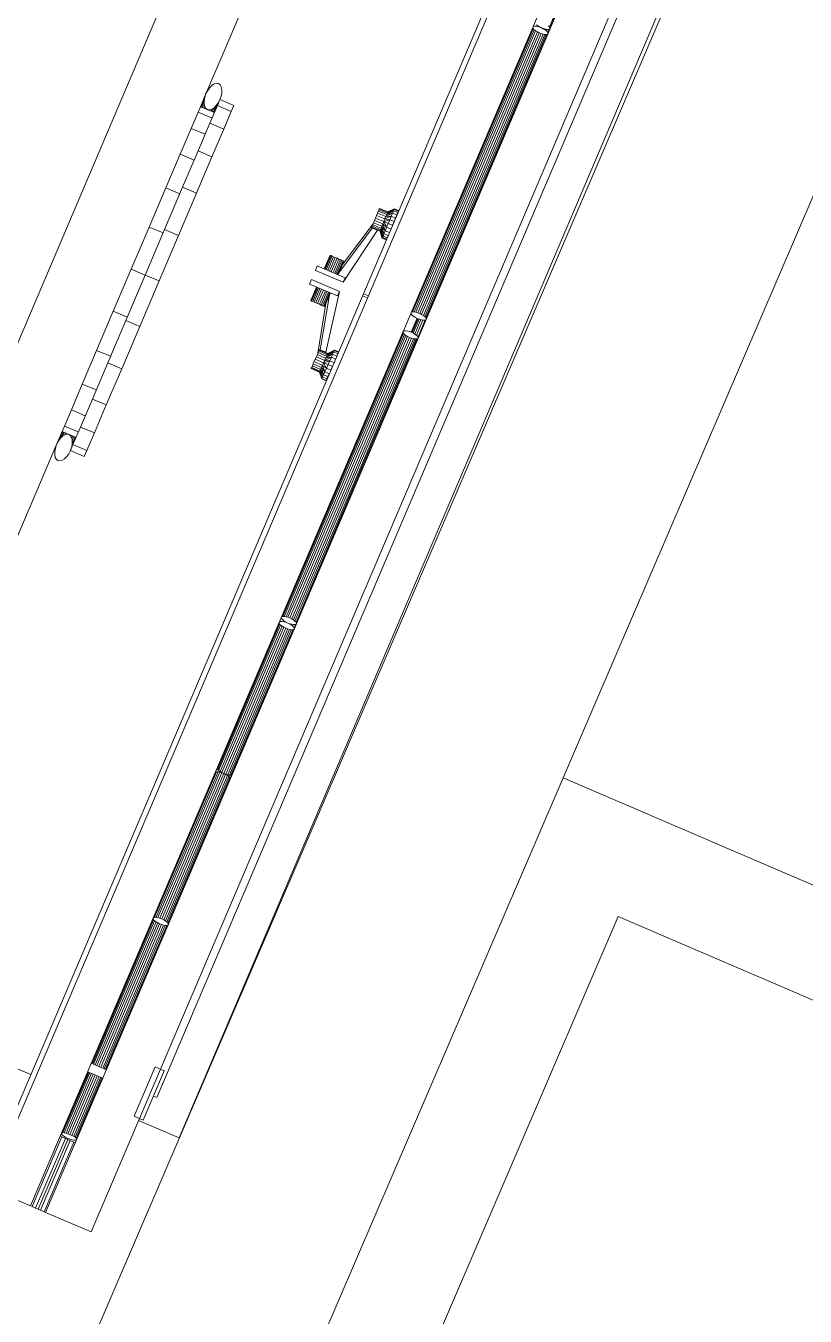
# Model space of a CAD drawing. Header units: metres. Extents: x -48 to 2360, y -1392 to 453.
# Drawn here: x 263.379 to 264.118, y -1268.028 to -1266.804 of the extents above; entities that cross this region are included whole.
import ezdxf

# ---------------------------------------------------------------- set-up
doc = ezdxf.new("R2010")
doc.units = ezdxf.units.M
doc.layers.add('MUEBLES', color=223, linetype='Continuous', lineweight=5, transparency=0.3)
doc.layers.add('TODO', color=210, linetype='Continuous', lineweight=5)

msp = doc.modelspace()

# ---------------------------------------------------------------- linework, layer by layer
at = {"layer": 'MUEBLES', "transparency": 33554687}
for p, q in [((263.5239, -1267.8589), (264.3117, -1266.0092)), ((264.2171, -1266.1436), (263.5028, -1267.8207)), ((264.0647, -1266.199), (263.6988, -1267.0582)), ((263.7035, -1267.0602), (264.0694, -1266.201)), ((264.0973, -1266.2465), (263.383, -1267.9236)), ((263.3974, -1267.9297), (264.1117, -1266.2527)), ((264.1549, -1266.2711), (263.5064, -1267.7938)), ((263.5494, -1266.8684), (263.7675, -1266.3565)), ((263.1501, -1267.6232), (263.6753, -1266.39)), ((263.9341, -1266.6669), (263.8754, -1266.8048)), ((263.9346, -1266.6678), (263.8759, -1266.8057)), ((263.8019, -1266.9407), (263.8594, -1266.8058)), ((263.8027, -1266.941), (263.8599, -1266.8067)), ((263.8038, -1266.9415), (263.8608, -1266.8077)), ((263.8594, -1266.8051), (263.8599, -1266.8046)), ((263.8594, -1266.8058), (263.8594, -1266.8051)), ((263.8599, -1266.8067), (263.8594, -1266.8058)), ((263.8599, -1266.8046), (263.8609, -1266.8043)), ((263.8608, -1266.8077), (263.8599, -1266.8067)), ((263.8621, -1266.8087), (263.8608, -1266.8077)), ((263.8609, -1266.8043), (263.8622, -1266.8043)), ((263.8622, -1266.8043), (263.8639, -1266.8046)), ((263.8642, -1266.8039), (263.8628, -1266.8029)), ((263.8639, -1266.8046), (263.8657, -1266.8051)), ((263.8658, -1266.8049), (263.8642, -1266.8039)), ((263.8657, -1266.8051), (263.8676, -1266.8058)), ((263.8676, -1266.8057), (263.8658, -1266.8049)), ((263.8671, -1266.8055), (263.8671, -1266.8056)), ((263.8673, -1266.8057), (263.8674, -1266.8056)), ((263.8695, -1266.8064), (263.8676, -1266.8057)), ((263.8676, -1266.8058), (263.8694, -1266.8067)), ((263.8681, -1266.806), (263.8681, -1266.8059)), ((263.8692, -1266.8065), (263.8693, -1266.8063)), ((263.8694, -1266.8067), (263.8711, -1266.8076)), ((263.8714, -1266.8069), (263.8695, -1266.8064)), ((263.8706, -1266.8073), (263.8708, -1266.8068)), ((263.8711, -1266.8076), (263.8724, -1266.8086)), ((263.873, -1266.8072), (263.8714, -1266.8069)), ((263.8722, -1266.8085), (263.8727, -1266.8072)), ((263.8744, -1266.8072), (263.873, -1266.8072)), ((263.875, -1266.807), (263.8736, -1266.8102)), ((263.8753, -1266.8069), (263.8744, -1266.8072)), ((263.8745, -1266.8038), (263.8754, -1266.8048)), ((263.8759, -1266.8064), (263.8753, -1266.8069)), ((263.8754, -1266.8048), (263.8759, -1266.8057)), ((263.8759, -1266.8057), (263.8759, -1266.8064)), ((263.8053, -1266.9421), (263.8621, -1266.8087)), ((263.807, -1266.9429), (263.8638, -1266.8097)), ((263.8656, -1266.8106), (263.8089, -1266.9437)), ((263.8675, -1266.8113), (263.8108, -1266.9445)), ((263.8693, -1266.8118), (263.8125, -1266.9452)), ((263.871, -1266.812), (263.814, -1266.9458)), ((263.8723, -1266.812), (263.8151, -1266.9463)), ((263.8733, -1266.8117), (263.8158, -1266.9466)), ((263.8638, -1266.8097), (263.8621, -1266.8087)), ((263.8656, -1266.8106), (263.8638, -1266.8097)), ((263.8675, -1266.8113), (263.8656, -1266.8106)), ((263.8693, -1266.8118), (263.8675, -1266.8113)), ((263.871, -1266.812), (263.8693, -1266.8118)), ((263.8723, -1266.812), (263.871, -1266.812)), ((263.8733, -1266.8117), (263.8723, -1266.812)), ((263.8724, -1266.8086), (263.8733, -1266.8096)), ((263.8733, -1266.8096), (263.8738, -1266.8105)), ((263.8738, -1266.8112), (263.8733, -1266.8117)), ((263.8738, -1266.8105), (263.8738, -1266.8112)), ((263.5494, -1266.8684), (263.5471, -1266.8739)), ((263.5494, -1266.8684), (263.5483, -1266.8717)), ((263.5484, -1266.8715), (263.5495, -1266.8682)), ((263.5495, -1266.8683), (263.5494, -1266.8684)), ((263.5495, -1266.8682), (263.5511, -1266.8651)), ((263.5511, -1266.8651), (263.553, -1266.8624)), ((263.553, -1266.8624), (263.5552, -1266.8603)), ((263.5552, -1266.8603), (263.5574, -1266.8589)), ((263.5574, -1266.8589), (263.5595, -1266.8584)), ((263.5595, -1266.8584), (263.5614, -1266.8587)), ((263.5614, -1266.8587), (263.5629, -1266.8598)), ((263.5629, -1266.8598), (263.564, -1266.8618)), ((263.5645, -1266.8673), (263.5639, -1266.8706)), ((263.564, -1266.8618), (263.5645, -1266.8643)), ((263.5645, -1266.8643), (263.5645, -1266.8673)), ((263.5421, -1266.8858), (263.5443, -1266.8806)), ((263.5471, -1266.8739), (263.5443, -1266.8806)), ((263.5443, -1266.8806), (263.5575, -1266.8862)), ((263.546, -1266.8771), (263.5445, -1266.8806)), ((263.5455, -1266.8802), (263.5452, -1266.8809)), ((263.5478, -1266.8749), (263.5455, -1266.8802)), ((263.546, -1266.8771), (263.5455, -1266.8802)), ((263.5455, -1266.8802), (263.5455, -1266.8811)), ((263.5483, -1266.8717), (263.546, -1266.8771)), ((263.5471, -1266.8739), (263.546, -1266.8771)), ((263.5477, -1266.8778), (263.5462, -1266.8814)), ((263.5483, -1266.8803), (263.5476, -1266.882)), ((263.5478, -1266.8749), (263.5477, -1266.8778)), ((263.5477, -1266.8778), (263.5483, -1266.8803)), ((263.5478, -1266.8748), (263.5484, -1266.8715)), ((263.5483, -1266.8717), (263.5478, -1266.8749)), ((263.5478, -1266.8778), (263.5478, -1266.8748)), ((263.5483, -1266.8803), (263.5478, -1266.8778)), ((263.5483, -1266.8803), (263.5493, -1266.8822)), ((263.5494, -1266.8822), (263.5483, -1266.8803)), ((263.5532, -1266.8961), (263.5603, -1266.8795)), ((263.5569, -1266.8851), (263.5592, -1266.8797)), ((263.5592, -1266.8796), (263.5571, -1266.8817)), ((263.5571, -1266.8818), (263.5592, -1266.8797)), ((263.5588, -1266.8825), (263.5611, -1266.8771)), ((263.5588, -1266.8825), (263.5603, -1266.8795)), ((263.5611, -1266.8769), (263.5592, -1266.8796)), ((263.5592, -1266.8797), (263.5611, -1266.8771)), ((263.5603, -1266.8795), (263.5627, -1266.8738)), ((263.5603, -1266.8795), (263.5735, -1266.8851)), ((263.5627, -1266.8738), (263.5611, -1266.8769)), ((263.5611, -1266.8771), (263.5626, -1266.874)), ((263.5626, -1266.874), (263.5627, -1266.8739)), ((263.5639, -1266.8706), (263.5627, -1266.8738)), ((263.5627, -1266.8738), (263.5759, -1266.8795)), ((263.5759, -1266.8795), (263.5735, -1266.8851)), ((263.5355, -1266.9012), (263.5421, -1266.8858)), ((263.5421, -1266.8858), (263.5552, -1266.8914)), ((263.5493, -1266.8822), (263.5492, -1266.8826)), ((263.5493, -1266.8822), (263.5509, -1266.8834)), ((263.5509, -1266.8834), (263.5494, -1266.8822)), ((263.5509, -1266.8834), (263.5528, -1266.8837)), ((263.5528, -1266.8837), (263.5509, -1266.8834)), ((263.5526, -1266.8841), (263.5528, -1266.8837)), ((263.5528, -1266.8837), (263.5549, -1266.8831)), ((263.5549, -1266.8831), (263.5528, -1266.8837)), ((263.5542, -1266.8848), (263.5549, -1266.8831)), ((263.5571, -1266.8817), (263.5549, -1266.8831)), ((263.5549, -1266.8831), (263.5571, -1266.8818)), ((263.5555, -1266.8853), (263.5571, -1266.8818)), ((263.5563, -1266.8857), (263.5569, -1266.8851)), ((263.5566, -1266.8858), (263.5569, -1266.8851)), ((263.5569, -1266.8851), (263.5588, -1266.8825)), ((263.5572, -1266.8861), (263.5588, -1266.8825)), ((263.5735, -1266.8851), (263.5664, -1266.9018)), ((263.5251, -1266.9257), (263.5355, -1266.9012)), ((263.5355, -1266.9012), (263.5487, -1266.9068)), ((263.542, -1266.9226), (263.5532, -1266.8961)), ((263.5532, -1266.8961), (263.5664, -1266.9018)), ((263.5664, -1266.9018), (263.5551, -1266.9282)), ((263.5115, -1266.9576), (263.5251, -1266.9257)), ((263.5251, -1266.9257), (263.5382, -1266.9313)), ((263.5273, -1266.9571), (263.542, -1266.9226)), ((263.5551, -1266.9282), (263.5405, -1266.9627)), ((263.542, -1266.9226), (263.5551, -1266.9282)), ((263.7445, -1267.0756), (263.8019, -1266.9407)), ((263.7455, -1267.0753), (263.8027, -1266.941)), ((263.7468, -1267.0753), (263.8038, -1266.9415)), ((263.7485, -1267.0756), (263.8053, -1266.9421)), ((263.7503, -1267.0761), (263.807, -1266.9429)), ((263.7522, -1267.0768), (263.8089, -1266.9437)), ((263.8108, -1266.9445), (263.754, -1267.0777)), ((263.8125, -1266.9452), (263.7557, -1267.0786)), ((263.814, -1266.9458), (263.757, -1267.0797)), ((263.8151, -1266.9463), (263.7579, -1267.0806)), ((263.8158, -1266.9466), (263.7584, -1267.0815)), ((263.4956, -1266.9948), (263.5115, -1266.9576)), ((263.5102, -1266.9972), (263.5273, -1266.9571)), ((263.5115, -1266.9576), (263.5246, -1266.9632)), ((263.5405, -1266.9627), (263.5234, -1267.0028)), ((263.5273, -1266.9571), (263.5405, -1266.9627)), ((263.7129, -1266.9798), (263.7135, -1266.9783)), ((263.7135, -1266.9783), (263.7138, -1266.9774)), ((263.7135, -1266.9783), (263.7215, -1266.9815)), ((263.7138, -1266.9774), (263.714, -1266.9771)), ((263.7138, -1266.9774), (263.7218, -1266.9806)), ((263.714, -1266.9771), (263.722, -1266.9803)), ((263.7272, -1266.9794), (263.7209, -1266.9829)), ((263.7278, -1266.978), (263.7215, -1266.9815)), ((263.7272, -1266.9794), (263.7215, -1266.9815)), ((263.728, -1266.9776), (263.7218, -1266.9806)), ((263.7278, -1266.978), (263.7218, -1266.9806)), ((263.728, -1266.9776), (263.722, -1266.9803)), ((263.7272, -1266.9794), (263.7263, -1266.9816)), ((263.7272, -1266.9794), (263.7278, -1266.978)), ((263.7315, -1266.9811), (263.7272, -1266.9794)), ((263.728, -1266.9776), (263.7278, -1266.978)), ((263.732, -1266.9797), (263.7278, -1266.978)), ((263.7322, -1266.9792), (263.728, -1266.9776)), ((263.732, -1266.9797), (263.7322, -1266.9792)), ((263.708, -1266.9917), (263.6791, -1267.0302)), ((263.7076, -1266.9926), (263.7084, -1266.9907)), ((263.7084, -1266.9907), (263.7093, -1266.9885)), ((263.7164, -1266.9939), (263.7084, -1266.9907)), ((263.7093, -1266.9885), (263.7102, -1266.9862)), ((263.7173, -1266.9917), (263.7093, -1266.9885)), ((263.7102, -1266.9862), (263.7112, -1266.9838)), ((263.7182, -1266.9894), (263.7102, -1266.9862)), ((263.7112, -1266.9838), (263.7121, -1266.9816)), ((263.7112, -1266.9838), (263.7192, -1266.987)), ((263.7121, -1266.9816), (263.7129, -1266.9798)), ((263.7121, -1266.9816), (263.7201, -1266.9848)), ((263.7129, -1266.9798), (263.7209, -1266.9829)), ((263.7173, -1266.9917), (263.7164, -1266.9939)), ((263.7182, -1266.9894), (263.7173, -1266.9917)), ((263.7208, -1266.995), (263.7173, -1266.9917)), ((263.7173, -1266.9917), (263.7195, -1266.9983)), ((263.7192, -1266.987), (263.7182, -1266.9894)), ((263.7238, -1266.9878), (263.7182, -1266.9894)), ((263.7223, -1266.9914), (263.7182, -1266.9894)), ((263.7182, -1266.9894), (263.7208, -1266.995)), ((263.7252, -1266.9845), (263.7192, -1266.987)), ((263.7201, -1266.9848), (263.7192, -1266.987)), ((263.7192, -1266.987), (263.7238, -1266.9878)), ((263.7263, -1266.9816), (263.7201, -1266.9848)), ((263.7209, -1266.9829), (263.7201, -1266.9848)), ((263.7201, -1266.9848), (263.7252, -1266.9845)), ((263.7223, -1266.9914), (263.7208, -1266.995)), ((263.7215, -1266.9815), (263.7209, -1266.9829)), ((263.7209, -1266.9829), (263.7263, -1266.9816)), ((263.7218, -1266.9806), (263.7215, -1266.9815)), ((263.722, -1266.9803), (263.7218, -1266.9806)), ((263.7238, -1266.9878), (263.7223, -1266.9914)), ((263.7265, -1266.9931), (263.7223, -1266.9914)), ((263.7252, -1266.9845), (263.7238, -1266.9878)), ((263.728, -1266.9895), (263.7238, -1266.9878)), ((263.7263, -1266.9816), (263.7252, -1266.9845)), ((263.7294, -1266.9862), (263.7252, -1266.9845)), ((263.7306, -1266.9833), (263.7263, -1266.9816)), ((263.7265, -1266.9931), (263.728, -1266.9895)), ((263.7275, -1266.9909), (263.7275, -1266.9909)), ((263.728, -1266.9895), (263.7294, -1266.9862)), ((263.7283, -1266.9888), (263.7284, -1266.9888)), ((263.729, -1266.987), (263.7291, -1266.987)), ((263.7294, -1266.9862), (263.7306, -1266.9833)), ((263.7296, -1266.9856), (263.7297, -1266.9856)), ((263.73, -1266.9847), (263.7301, -1266.9848)), ((263.7301, -1266.9844), (263.7302, -1266.9845)), ((263.7306, -1266.9833), (263.7315, -1266.9811)), ((263.7315, -1266.9811), (263.732, -1266.9797)), ((263.4786, -1267.0347), (263.4956, -1266.9948)), ((263.4918, -1267.0403), (263.5102, -1266.9972)), ((263.4956, -1266.9948), (263.5088, -1267.0004)), ((263.5234, -1267.0028), (263.505, -1267.0459)), ((263.5102, -1266.9972), (263.5234, -1267.0028)), ((263.707, -1266.9957), (263.6756, -1267.0383)), ((263.6796, -1267.0472), (263.7123, -1266.9979)), ((263.7065, -1266.9953), (263.7066, -1266.995)), ((263.7145, -1266.9985), (263.7065, -1266.9953)), ((263.7066, -1266.995), (263.707, -1266.9941)), ((263.7146, -1266.9982), (263.7066, -1266.995)), ((263.707, -1266.9941), (263.7076, -1266.9926)), ((263.715, -1266.9972), (263.707, -1266.9941)), ((263.7071, -1266.9955), (263.707, -1266.9957)), ((263.707, -1266.9957), (263.7123, -1266.9979)), ((263.7156, -1266.9958), (263.7076, -1266.9926)), ((263.7123, -1266.9979), (263.7124, -1266.9976)), ((263.7146, -1266.9982), (263.7145, -1266.9985)), ((263.7145, -1266.9985), (263.7166, -1267.0053)), ((263.715, -1266.9972), (263.7146, -1266.9982)), ((263.7146, -1266.9982), (263.7166, -1267.0053)), ((263.7146, -1266.9982), (263.7168, -1267.0048)), ((263.7156, -1266.9958), (263.715, -1266.9972)), ((263.715, -1266.9972), (263.7174, -1267.0034)), ((263.715, -1266.9972), (263.7168, -1267.0048)), ((263.7164, -1266.9939), (263.7156, -1266.9958)), ((263.7183, -1267.0012), (263.7156, -1266.9958)), ((263.7156, -1266.9958), (263.7174, -1267.0034)), ((263.7164, -1266.9939), (263.7195, -1266.9983)), ((263.7164, -1266.9939), (263.7183, -1267.0012)), ((263.7174, -1267.0034), (263.7168, -1267.0048)), ((263.7183, -1267.0012), (263.7174, -1267.0034)), ((263.7174, -1267.0034), (263.7215, -1267.005)), ((263.7195, -1266.9983), (263.7183, -1267.0012)), ((263.7183, -1267.0012), (263.7224, -1267.0028)), ((263.7208, -1266.995), (263.7195, -1266.9983)), ((263.7195, -1266.9983), (263.7236, -1267)), ((263.7208, -1266.995), (263.725, -1266.9967)), ((263.7265, -1266.9931), (263.7265, -1266.9931)), ((263.7168, -1267.0048), (263.7166, -1267.0053)), ((263.7166, -1267.0053), (263.7207, -1267.0069)), ((263.7168, -1267.0048), (263.7209, -1267.0064)), ((263.6617, -1267.0344), (263.6672, -1267.0215)), ((263.6619, -1267.0345), (263.6674, -1267.0216)), ((263.6626, -1267.0348), (263.6681, -1267.0219)), ((263.6636, -1267.0353), (263.6691, -1267.0223)), ((263.665, -1267.0358), (263.6705, -1267.0229)), ((263.6666, -1267.0365), (263.6721, -1267.0236)), ((263.6672, -1267.0215), (263.6674, -1267.0216)), ((263.6674, -1267.0216), (263.6681, -1267.0219)), ((263.6681, -1267.0219), (263.6691, -1267.0223)), ((263.6683, -1267.0372), (263.6738, -1267.0243)), ((263.6691, -1267.0223), (263.6705, -1267.0229)), ((263.6755, -1267.0251), (263.67, -1267.038)), ((263.6705, -1267.0229), (263.6721, -1267.0236)), ((263.6771, -1267.0257), (263.6716, -1267.0387)), ((263.6721, -1267.0236), (263.6738, -1267.0243)), ((263.6784, -1267.0263), (263.6729, -1267.0392)), ((263.6738, -1267.0243), (263.6755, -1267.0251)), ((263.6795, -1267.0268), (263.674, -1267.0397)), ((263.6801, -1267.027), (263.6746, -1267.04)), ((263.6804, -1267.0271), (263.6749, -1267.0401)), ((263.6755, -1267.0251), (263.6771, -1267.0257)), ((263.6771, -1267.0257), (263.6784, -1267.0263)), ((263.6784, -1267.0263), (263.6795, -1267.0268)), ((263.6795, -1267.0268), (263.6801, -1267.027)), ((263.6801, -1267.027), (263.6804, -1267.0271)), ((263.4616, -1267.0746), (263.4786, -1267.0347)), ((263.4735, -1267.0834), (263.4918, -1267.0403)), ((263.4918, -1267.0403), (263.4786, -1267.0347)), ((263.505, -1267.0459), (263.4918, -1267.0403)), ((263.6533, -1267.0359), (263.6551, -1267.0316)), ((263.6796, -1267.0472), (263.6533, -1267.0359)), ((263.6551, -1267.0316), (263.6815, -1267.0429)), ((263.505, -1267.0459), (263.4867, -1267.089)), ((263.6496, -1267.0445), (263.6478, -1267.0489)), ((263.6478, -1267.0489), (263.6741, -1267.0601)), ((263.6544, -1267.0517), (263.6489, -1267.0646)), ((263.6546, -1267.0518), (263.6491, -1267.0647)), ((263.676, -1267.0558), (263.6496, -1267.0445)), ((263.6552, -1267.052), (263.6497, -1267.065)), ((263.6563, -1267.0525), (263.6508, -1267.0654)), ((263.6815, -1267.0429), (263.6796, -1267.0472)), ((263.3326, -1267.918), (263.6988, -1267.0582)), ((263.7035, -1267.0602), (263.3373, -1267.92)), ((263.6489, -1267.0646), (263.6491, -1267.0647)), ((263.6491, -1267.0647), (263.6497, -1267.065)), ((263.6497, -1267.065), (263.6508, -1267.0654)), ((263.6576, -1267.0531), (263.6521, -1267.066)), ((263.6592, -1267.0537), (263.6537, -1267.0667)), ((263.6609, -1267.0545), (263.6554, -1267.0674)), ((263.6572, -1267.0681), (263.6627, -1267.0552)), ((263.6578, -1267.1112), (263.6668, -1267.059)), ((263.6587, -1267.0688), (263.6642, -1267.0559)), ((263.6601, -1267.0694), (263.6656, -1267.0565)), ((263.6612, -1267.0698), (263.6667, -1267.0569)), ((263.6618, -1267.0701), (263.6673, -1267.0572)), ((263.662, -1267.0702), (263.6675, -1267.0573)), ((263.676, -1267.0558), (263.6631, -1267.1134)), ((263.6741, -1267.0601), (263.676, -1267.0558)), ((263.698, -1267.0601), (263.7027, -1267.0621)), ((263.6988, -1267.0582), (263.7035, -1267.0602)), ((263.4458, -1267.1118), (263.4616, -1267.0746)), ((263.4748, -1267.0802), (263.4616, -1267.0746)), ((263.6508, -1267.0654), (263.6521, -1267.066)), ((263.6521, -1267.066), (263.6537, -1267.0667)), ((263.6537, -1267.0667), (263.6554, -1267.0674)), ((263.6554, -1267.0674), (263.6572, -1267.0681)), ((263.6556, -1267.1146), (263.6633, -1267.0672)), ((263.6572, -1267.0681), (263.6587, -1267.0688)), ((263.6587, -1267.0688), (263.6601, -1267.0694)), ((263.6601, -1267.0694), (263.6612, -1267.0698)), ((263.6612, -1267.0698), (263.6618, -1267.0701)), ((263.6618, -1267.0701), (263.662, -1267.0702)), ((263.744, -1267.0761), (263.7445, -1267.0756)), ((263.744, -1267.0768), (263.744, -1267.0761)), ((263.7444, -1267.0777), (263.744, -1267.0768)), ((263.7445, -1267.0756), (263.7455, -1267.0753)), ((263.7455, -1267.0753), (263.7468, -1267.0753)), ((263.7468, -1267.0753), (263.7485, -1267.0756)), ((263.7485, -1267.0756), (263.7503, -1267.0761)), ((263.7503, -1267.0761), (263.7522, -1267.0768)), ((263.7522, -1267.0768), (263.754, -1267.0777)), ((263.4564, -1267.1235), (263.4735, -1267.0834)), ((263.4867, -1267.089), (263.4696, -1267.1292)), ((263.4867, -1267.089), (263.4735, -1267.0834)), ((263.7497, -1267.0813), (263.744, -1267.0945)), ((263.7443, -1267.0946), (263.7499, -1267.0814)), ((263.7454, -1267.0787), (263.7444, -1267.0777)), ((263.745, -1267.0949), (263.7506, -1267.0817)), ((263.7467, -1267.0797), (263.7454, -1267.0787)), ((263.7461, -1267.0955), (263.7518, -1267.0822)), ((263.7483, -1267.0807), (263.7467, -1267.0797)), ((263.7475, -1267.0963), (263.7534, -1267.0826)), ((263.7502, -1267.0816), (263.7483, -1267.0807)), ((263.7491, -1267.0974), (263.7553, -1267.083)), ((263.7521, -1267.0823), (263.7502, -1267.0816)), ((263.7575, -1267.0829), (263.7506, -1267.0991)), ((263.7539, -1267.0828), (263.7521, -1267.0823)), ((263.7556, -1267.083), (263.7539, -1267.0828)), ((263.754, -1267.0777), (263.7557, -1267.0786)), ((263.7569, -1267.083), (263.7556, -1267.083)), ((263.7557, -1267.0786), (263.757, -1267.0797)), ((263.7579, -1267.0828), (263.7569, -1267.083)), ((263.757, -1267.0797), (263.7579, -1267.0806)), ((263.7579, -1267.0806), (263.7584, -1267.0815)), ((263.7584, -1267.0822), (263.7579, -1267.0828)), ((263.7584, -1267.0815), (263.7584, -1267.0822)), ((263.6789, -1267.2296), (263.7363, -1267.0947)), ((263.6796, -1267.2299), (263.7368, -1267.0956)), ((263.6807, -1267.2304), (263.7377, -1267.0966)), ((263.6822, -1267.2311), (263.7391, -1267.0976)), ((263.684, -1267.2318), (263.7407, -1267.0986)), ((263.7425, -1267.0995), (263.6858, -1267.2326)), ((263.7444, -1267.1002), (263.6877, -1267.2334)), ((263.7463, -1267.1007), (263.6894, -1267.2341)), ((263.7479, -1267.101), (263.6909, -1267.2348)), ((263.7493, -1267.1009), (263.6921, -1267.2353)), ((263.7502, -1267.1007), (263.6928, -1267.2356)), ((263.7363, -1267.094), (263.7369, -1267.0935)), ((263.7363, -1267.0947), (263.7363, -1267.094)), ((263.7368, -1267.0956), (263.7363, -1267.0947)), ((263.7377, -1267.0966), (263.7368, -1267.0956)), ((263.7369, -1267.0935), (263.7378, -1267.0932)), ((263.7391, -1267.0976), (263.7377, -1267.0966)), ((263.7378, -1267.0932), (263.7392, -1267.0932)), ((263.7407, -1267.0986), (263.7391, -1267.0976)), ((263.7392, -1267.0932), (263.7408, -1267.0935)), ((263.7425, -1267.0995), (263.7407, -1267.0986)), ((263.7408, -1267.0935), (263.7427, -1267.094)), ((263.7444, -1267.1002), (263.7425, -1267.0995)), ((263.7427, -1267.094), (263.7446, -1267.0947)), ((263.7463, -1267.1007), (263.7444, -1267.1002)), ((263.7446, -1267.0947), (263.7464, -1267.0956)), ((263.7479, -1267.101), (263.7463, -1267.1007)), ((263.7464, -1267.0956), (263.748, -1267.0966)), ((263.7493, -1267.1009), (263.7479, -1267.101)), ((263.748, -1267.0966), (263.7494, -1267.0976)), ((263.7502, -1267.1007), (263.7493, -1267.1009)), ((263.7494, -1267.0976), (263.7503, -1267.0986)), ((263.7507, -1267.1002), (263.7502, -1267.1007)), ((263.7503, -1267.0986), (263.7508, -1267.0994)), ((263.7508, -1267.0994), (263.7507, -1267.1002)), ((263.4322, -1267.1437), (263.4458, -1267.1118)), ((263.459, -1267.1174), (263.4458, -1267.1118)), ((263.656, -1267.1138), (263.6552, -1267.1156)), ((263.6566, -1267.1123), (263.656, -1267.1138)), ((263.6638, -1267.1173), (263.656, -1267.1138)), ((263.657, -1267.1114), (263.6566, -1267.1123)), ((263.6645, -1267.1159), (263.6566, -1267.1123)), ((263.6572, -1267.1111), (263.657, -1267.1114)), ((263.6649, -1267.115), (263.657, -1267.1114)), ((263.665, -1267.1147), (263.6572, -1267.1111)), ((263.6577, -1267.1114), (263.6578, -1267.1112)), ((263.6578, -1267.1112), (263.6631, -1267.1134)), ((263.6631, -1267.1134), (263.663, -1267.1137)), ((263.6638, -1267.1173), (263.6706, -1267.1133)), ((263.6645, -1267.1159), (263.6712, -1267.112)), ((263.6645, -1267.1159), (263.6706, -1267.1133)), ((263.6649, -1267.115), (263.6714, -1267.1115)), ((263.6649, -1267.115), (263.6712, -1267.112)), ((263.665, -1267.1147), (263.6714, -1267.1115)), ((263.6696, -1267.1155), (263.6706, -1267.1133)), ((263.6706, -1267.1133), (263.6712, -1267.112)), ((263.6706, -1267.1133), (263.6746, -1267.1151)), ((263.6712, -1267.112), (263.6714, -1267.1115)), ((263.6712, -1267.112), (263.6752, -1267.1138)), ((263.6714, -1267.1115), (263.6754, -1267.1133)), ((263.4417, -1267.158), (263.4564, -1267.1235)), ((263.4696, -1267.1292), (263.4564, -1267.1235)), ((263.6504, -1267.1265), (263.6498, -1267.1279)), ((263.6512, -1267.1246), (263.6504, -1267.1265)), ((263.6504, -1267.1265), (263.6582, -1267.13)), ((263.6522, -1267.1224), (263.6512, -1267.1246)), ((263.6512, -1267.1246), (263.6591, -1267.1282)), ((263.6532, -1267.1201), (263.6522, -1267.1224)), ((263.6522, -1267.1224), (263.66, -1267.126)), ((263.6542, -1267.1178), (263.6532, -1267.1201)), ((263.661, -1267.1237), (263.6532, -1267.1201)), ((263.6552, -1267.1156), (263.6542, -1267.1178)), ((263.6621, -1267.1213), (263.6542, -1267.1178)), ((263.663, -1267.1192), (263.6552, -1267.1156)), ((263.6591, -1267.1282), (263.66, -1267.126)), ((263.66, -1267.126), (263.661, -1267.1237)), ((263.6623, -1267.132), (263.66, -1267.126)), ((263.66, -1267.126), (263.6638, -1267.1287)), ((263.661, -1267.1237), (263.6621, -1267.1213)), ((263.661, -1267.1237), (263.6669, -1267.1216)), ((263.6653, -1267.1252), (263.661, -1267.1237)), ((263.6638, -1267.1287), (263.661, -1267.1237)), ((263.6621, -1267.1213), (263.6684, -1267.1183)), ((263.6621, -1267.1213), (263.663, -1267.1192)), ((263.6669, -1267.1216), (263.6621, -1267.1213)), ((263.663, -1267.1192), (263.6696, -1267.1155)), ((263.663, -1267.1192), (263.6638, -1267.1173)), ((263.663, -1267.1192), (263.6684, -1267.1183)), ((263.6696, -1267.1155), (263.6638, -1267.1173)), ((263.6638, -1267.1173), (263.6645, -1267.1159)), ((263.6638, -1267.1287), (263.6653, -1267.1252)), ((263.6645, -1267.1159), (263.6649, -1267.115)), ((263.6649, -1267.115), (263.665, -1267.1147)), ((263.6653, -1267.1252), (263.6669, -1267.1216)), ((263.6695, -1267.1271), (263.6653, -1267.1252)), ((263.6669, -1267.1216), (263.6684, -1267.1183)), ((263.6669, -1267.1216), (263.671, -1267.1235)), ((263.6684, -1267.1183), (263.6696, -1267.1155)), ((263.6684, -1267.1183), (263.6724, -1267.1202)), ((263.6696, -1267.1155), (263.6736, -1267.1173)), ((263.4696, -1267.1292), (263.4549, -1267.1636)), ((263.6494, -1267.1288), (263.6492, -1267.1291)), ((263.6492, -1267.1291), (263.6571, -1267.1326)), ((263.6498, -1267.1279), (263.6494, -1267.1288)), ((263.6494, -1267.1288), (263.6572, -1267.1323)), ((263.6498, -1267.1279), (263.6576, -1267.1314)), ((263.6571, -1267.1326), (263.6572, -1267.1323)), ((263.6593, -1267.1389), (263.6571, -1267.1326)), ((263.6572, -1267.1323), (263.6576, -1267.1314)), ((263.6595, -1267.1384), (263.6572, -1267.1323)), ((263.6593, -1267.1389), (263.6572, -1267.1323)), ((263.6576, -1267.1314), (263.6582, -1267.13)), ((263.6601, -1267.137), (263.6576, -1267.1314)), ((263.6595, -1267.1384), (263.6576, -1267.1314)), ((263.6582, -1267.13), (263.6591, -1267.1282)), ((263.6601, -1267.137), (263.6582, -1267.13)), ((263.6582, -1267.13), (263.6611, -1267.1349)), ((263.6611, -1267.1349), (263.6591, -1267.1282)), ((263.6591, -1267.1282), (263.6623, -1267.132)), ((263.6593, -1267.1389), (263.6595, -1267.1384)), ((263.6601, -1267.137), (263.6595, -1267.1384)), ((263.6636, -1267.1403), (263.6595, -1267.1384)), ((263.6601, -1267.137), (263.6611, -1267.1349)), ((263.6642, -1267.1389), (263.6601, -1267.137)), ((263.6611, -1267.1349), (263.6623, -1267.132)), ((263.6652, -1267.1367), (263.6611, -1267.1349)), ((263.6623, -1267.132), (263.6638, -1267.1287)), ((263.6665, -1267.1339), (263.6623, -1267.132)), ((263.6679, -1267.1306), (263.6638, -1267.1287)), ((263.6652, -1267.1367), (263.6642, -1267.1389)), ((263.6665, -1267.1339), (263.6652, -1267.1367)), ((263.6657, -1267.1356), (263.6658, -1267.1357)), ((263.6658, -1267.1353), (263.6659, -1267.1354)), ((263.6662, -1267.1345), (263.6663, -1267.1345)), ((263.6679, -1267.1306), (263.6665, -1267.1339)), ((263.6668, -1267.1331), (263.6669, -1267.1332)), ((263.6676, -1267.1313), (263.6676, -1267.1314)), ((263.6695, -1267.1271), (263.6679, -1267.1306)), ((263.6685, -1267.1293), (263.6685, -1267.1293)), ((263.6695, -1267.127), (263.6695, -1267.1271)), ((263.4218, -1267.1682), (263.4322, -1267.1437)), ((263.4454, -1267.1493), (263.4322, -1267.1437)), ((263.6634, -1267.1408), (263.6593, -1267.1389)), ((263.6636, -1267.1403), (263.6634, -1267.1408)), ((263.6642, -1267.1389), (263.6636, -1267.1403)), ((263.4304, -1267.1845), (263.4417, -1267.158)), ((263.4549, -1267.1636), (263.4417, -1267.158)), ((263.4152, -1267.1836), (263.4218, -1267.1682)), ((263.435, -1267.1738), (263.4218, -1267.1682)), ((263.4549, -1267.1636), (263.4436, -1267.1901)), ((263.413, -1267.1888), (263.4152, -1267.1836)), ((263.4284, -1267.1892), (263.4152, -1267.1836)), ((263.4233, -1267.2011), (263.4304, -1267.1845)), ((263.4436, -1267.1901), (263.4304, -1267.1845)), ((263.4077, -1267.2012), (263.4093, -1267.1981)), ((263.4102, -1267.1955), (263.4078, -1267.201)), ((263.4094, -1267.1979), (263.4078, -1267.201)), ((263.4093, -1267.1981), (263.4112, -1267.1954)), ((263.4117, -1267.1925), (263.4094, -1267.1979)), ((263.4113, -1267.1953), (263.4094, -1267.1979)), ((263.413, -1267.1888), (263.4102, -1267.1955)), ((263.4117, -1267.1925), (263.4102, -1267.1955)), ((263.4112, -1267.1954), (263.4134, -1267.1933)), ((263.4136, -1267.1899), (263.4113, -1267.1953)), ((263.4134, -1267.1932), (263.4113, -1267.1953)), ((263.4132, -1267.1889), (263.4117, -1267.1925)), ((263.4136, -1267.1899), (263.4117, -1267.1925)), ((263.4262, -1267.1945), (263.413, -1267.1888)), ((263.4149, -1267.1897), (263.4134, -1267.1932)), ((263.4134, -1267.1933), (263.4156, -1267.1919)), ((263.4156, -1267.1919), (263.4134, -1267.1932)), ((263.4139, -1267.1892), (263.4136, -1267.1899)), ((263.4142, -1267.1893), (263.4136, -1267.1899)), ((263.4163, -1267.1902), (263.4156, -1267.1919)), ((263.4156, -1267.1919), (263.4177, -1267.1913)), ((263.4177, -1267.1913), (263.4156, -1267.1919)), ((263.4179, -1267.1909), (263.4177, -1267.1913)), ((263.4177, -1267.1913), (263.4196, -1267.1916)), ((263.4196, -1267.1916), (263.4177, -1267.1913)), ((263.4196, -1267.1916), (263.4211, -1267.1928)), ((263.4211, -1267.1928), (263.4196, -1267.1916)), ((263.4211, -1267.1928), (263.4213, -1267.1924)), ((263.4211, -1267.1928), (263.4222, -1267.1947)), ((263.4222, -1267.1947), (263.4211, -1267.1928)), ((263.4221, -1267.2033), (263.4244, -1267.1979)), ((263.4222, -1267.1947), (263.4229, -1267.1931)), ((263.4222, -1267.1947), (263.4227, -1267.1972)), ((263.4227, -1267.1972), (263.4222, -1267.1947)), ((263.4227, -1267.1972), (263.4242, -1267.1936)), ((263.4227, -1267.2001), (263.425, -1267.1948)), ((263.4227, -1267.1972), (263.4227, -1267.2002)), ((263.4227, -1267.2001), (263.4227, -1267.1972)), ((263.4233, -1267.2011), (263.4244, -1267.1979)), ((263.4244, -1267.1979), (263.426, -1267.1944)), ((263.4244, -1267.1979), (263.425, -1267.1948)), ((263.425, -1267.1948), (263.425, -1267.194)), ((263.425, -1267.1948), (263.4253, -1267.1941)), ((263.4436, -1267.1901), (263.4365, -1267.2067)), ((263.1898, -1267.7129), (263.4078, -1267.201)), ((263.406, -1267.2077), (263.4066, -1267.2045)), ((263.406, -1267.2107), (263.406, -1267.2077)), ((263.4065, -1267.2133), (263.406, -1267.2107)), ((263.4066, -1267.2045), (263.4077, -1267.2012)), ((263.4078, -1267.201), (263.4078, -1267.2011)), ((263.4193, -1267.2099), (263.4174, -1267.2126)), ((263.4209, -1267.2068), (263.4193, -1267.2099)), ((263.4209, -1267.2068), (263.4233, -1267.2011)), ((263.4221, -1267.2035), (263.4209, -1267.2068)), ((263.4341, -1267.2124), (263.4209, -1267.2068)), ((263.421, -1267.2066), (263.4221, -1267.2033)), ((263.421, -1267.2067), (263.421, -1267.2066)), ((263.4221, -1267.2033), (263.4227, -1267.2001)), ((263.4227, -1267.2002), (263.4221, -1267.2035)), ((263.4365, -1267.2067), (263.4233, -1267.2011)), ((263.4365, -1267.2067), (263.4341, -1267.2124)), ((263.4076, -1267.2152), (263.4065, -1267.2133)), ((263.4091, -1267.2163), (263.4076, -1267.2152)), ((263.411, -1267.2166), (263.4091, -1267.2163)), ((263.4131, -1267.2161), (263.411, -1267.2166)), ((263.4153, -1267.2147), (263.4131, -1267.2161)), ((263.4174, -1267.2126), (263.4153, -1267.2147)), ((263.6214, -1267.3645), (263.6789, -1267.2296)), ((263.6224, -1267.3643), (263.6796, -1267.2299)), ((263.6238, -1267.3642), (263.6807, -1267.2304)), ((263.6254, -1267.3645), (263.6822, -1267.2311)), ((263.6272, -1267.365), (263.684, -1267.2318)), ((263.6291, -1267.3657), (263.6858, -1267.2326)), ((263.6877, -1267.2334), (263.631, -1267.3666)), ((263.6894, -1267.2341), (263.6326, -1267.3676)), ((263.6909, -1267.2348), (263.6339, -1267.3686)), ((263.6921, -1267.2353), (263.6349, -1267.3696)), ((263.6928, -1267.2356), (263.6353, -1267.3704)), ((263.5601, -1267.5085), (263.6189, -1267.3706)), ((263.6189, -1267.3699), (263.6194, -1267.3693)), ((263.6189, -1267.3706), (263.6189, -1267.3699)), ((263.6193, -1267.3715), (263.6189, -1267.3706)), ((263.6194, -1267.3693), (263.6203, -1267.3691)), ((263.6203, -1267.3691), (263.6217, -1267.3691)), ((263.6209, -1267.365), (263.6214, -1267.3645)), ((263.6209, -1267.3658), (263.6209, -1267.365)), ((263.6214, -1267.3666), (263.6209, -1267.3658)), ((263.6214, -1267.3645), (263.6224, -1267.3643)), ((263.6223, -1267.3676), (263.6214, -1267.3666)), ((263.6217, -1267.3691), (263.6234, -1267.3693)), ((263.6236, -1267.3686), (263.6223, -1267.3676)), ((263.6224, -1267.3643), (263.6238, -1267.3642)), ((263.6234, -1267.3693), (263.6252, -1267.3698)), ((263.6253, -1267.3696), (263.6236, -1267.3686)), ((263.6238, -1267.3642), (263.6254, -1267.3645)), ((263.6252, -1267.3698), (263.6271, -1267.3705)), ((263.6271, -1267.3705), (263.6253, -1267.3696)), ((263.6254, -1267.3645), (263.6272, -1267.365)), ((263.6266, -1267.3702), (263.6266, -1267.3703)), ((263.6268, -1267.3704), (263.6268, -1267.3704)), ((263.629, -1267.3712), (263.6271, -1267.3705)), ((263.6271, -1267.3705), (263.6289, -1267.3714)), ((263.6272, -1267.365), (263.6291, -1267.3657)), ((263.6275, -1267.3708), (263.6276, -1267.3707)), ((263.6287, -1267.3713), (263.6287, -1267.3711)), ((263.6308, -1267.3717), (263.629, -1267.3712)), ((263.6291, -1267.3657), (263.631, -1267.3666)), ((263.631, -1267.3666), (263.6326, -1267.3676)), ((263.6326, -1267.3676), (263.6339, -1267.3686)), ((263.6339, -1267.3686), (263.6349, -1267.3696)), ((263.6353, -1267.3712), (263.6348, -1267.3717)), ((263.6349, -1267.3696), (263.6353, -1267.3704)), ((263.6353, -1267.3704), (263.6353, -1267.3712)), ((263.5606, -1267.5094), (263.6193, -1267.3715)), ((263.5615, -1267.5104), (263.6203, -1267.3724)), ((263.5629, -1267.5114), (263.6216, -1267.3735)), ((263.5645, -1267.5124), (263.6232, -1267.3744)), ((263.6251, -1267.3753), (263.5663, -1267.5132)), ((263.627, -1267.376), (263.5682, -1267.5139)), ((263.6288, -1267.3765), (263.5701, -1267.5144)), ((263.6304, -1267.3768), (263.5717, -1267.5147)), ((263.6318, -1267.3768), (263.5731, -1267.5147)), ((263.6328, -1267.3765), (263.574, -1267.5144)), ((263.6203, -1267.3724), (263.6193, -1267.3715)), ((263.6216, -1267.3735), (263.6203, -1267.3724)), ((263.6232, -1267.3744), (263.6216, -1267.3735)), ((263.6251, -1267.3753), (263.6232, -1267.3744)), ((263.627, -1267.376), (263.6251, -1267.3753)), ((263.6288, -1267.3765), (263.627, -1267.376)), ((263.6304, -1267.3768), (263.6288, -1267.3765)), ((263.6289, -1267.3714), (263.6306, -1267.3724)), ((263.6301, -1267.3721), (263.6303, -1267.3716)), ((263.6318, -1267.3768), (263.6304, -1267.3768)), ((263.6306, -1267.3724), (263.6319, -1267.3734)), ((263.6325, -1267.372), (263.6308, -1267.3717)), ((263.6316, -1267.3732), (263.6322, -1267.3719)), ((263.6328, -1267.3765), (263.6318, -1267.3768)), ((263.6319, -1267.3734), (263.6328, -1267.3744)), ((263.6339, -1267.372), (263.6325, -1267.372)), ((263.6328, -1267.3744), (263.6333, -1267.3753)), ((263.6333, -1267.376), (263.6328, -1267.3765)), ((263.6345, -1267.3718), (263.6331, -1267.3749)), ((263.6333, -1267.3753), (263.6333, -1267.376)), ((263.6348, -1267.3717), (263.6339, -1267.372)), ((263.4999, -1267.65), (263.5586, -1267.512)), ((263.5008, -1267.6497), (263.5596, -1267.5118)), ((263.5022, -1267.6497), (263.5609, -1267.5118)), ((263.5038, -1267.6499), (263.5626, -1267.512)), ((263.5057, -1267.6504), (263.5644, -1267.5125)), ((263.5076, -1267.6512), (263.5663, -1267.5132)), ((263.5681, -1267.5141), (263.5094, -1267.652)), ((263.5698, -1267.5151), (263.511, -1267.653)), ((263.5711, -1267.5161), (263.5124, -1267.654)), ((263.572, -1267.5171), (263.5133, -1267.655)), ((263.5725, -1267.518), (263.5138, -1267.6559)), ((263.5581, -1267.5126), (263.5586, -1267.512)), ((263.5586, -1267.512), (263.5596, -1267.5118)), ((263.5596, -1267.5118), (263.5609, -1267.5118)), ((263.5601, -1267.5085), (263.5601, -1267.5078)), ((263.5606, -1267.5094), (263.5601, -1267.5085)), ((263.5615, -1267.5104), (263.5606, -1267.5094)), ((263.5609, -1267.5118), (263.5626, -1267.512)), ((263.5629, -1267.5114), (263.5615, -1267.5104)), ((263.5626, -1267.512), (263.5644, -1267.5125)), ((263.5645, -1267.5124), (263.5629, -1267.5114)), ((263.5644, -1267.5125), (263.5663, -1267.5132)), ((263.5663, -1267.5132), (263.5645, -1267.5124)), ((263.5658, -1267.513), (263.5658, -1267.513)), ((263.566, -1267.5131), (263.5661, -1267.5131)), ((263.5682, -1267.5139), (263.5663, -1267.5132)), ((263.5663, -1267.5132), (263.5681, -1267.5141)), ((263.5668, -1267.5134), (263.5668, -1267.5134)), ((263.5679, -1267.514), (263.5679, -1267.5138)), ((263.5681, -1267.5141), (263.5698, -1267.5151)), ((263.5701, -1267.5144), (263.5682, -1267.5139)), ((263.5693, -1267.5148), (263.5695, -1267.5143)), ((263.5698, -1267.5151), (263.5711, -1267.5161)), ((263.5717, -1267.5147), (263.5701, -1267.5144)), ((263.5709, -1267.5159), (263.5714, -1267.5147)), ((263.5711, -1267.5161), (263.572, -1267.5171)), ((263.5731, -1267.5147), (263.5717, -1267.5147)), ((263.572, -1267.5171), (263.5725, -1267.518)), ((263.5723, -1267.5176), (263.5737, -1267.5145)), ((263.5725, -1267.518), (263.5725, -1267.5187)), ((263.574, -1267.5144), (263.5731, -1267.5147)), ((263.5745, -1267.5139), (263.574, -1267.5144)), ((262.8233, -1267.5605), (263.3833, -1267.799)), ((263.441, -1267.7883), (263.4993, -1267.6512)), ((263.4417, -1267.7886), (263.4998, -1267.6521)), ((263.4993, -1267.6512), (263.4994, -1267.6505)), ((263.4998, -1267.6521), (263.4993, -1267.6512)), ((263.4994, -1267.6505), (263.4999, -1267.65)), ((263.5008, -1267.6531), (263.4998, -1267.6521)), ((263.4999, -1267.65), (263.5008, -1267.6497)), ((263.5008, -1267.6497), (263.5022, -1267.6497)), ((263.5022, -1267.6497), (263.5038, -1267.6499)), ((263.5038, -1267.6499), (263.5057, -1267.6504)), ((263.5057, -1267.6504), (263.5076, -1267.6512)), ((263.5076, -1267.6512), (263.5094, -1267.652)), ((263.5094, -1267.652), (263.511, -1267.653)), ((263.4428, -1267.7891), (263.5008, -1267.6531)), ((263.4443, -1267.7897), (263.5021, -1267.6541)), ((263.4461, -1267.7904), (263.5037, -1267.6551)), ((263.4479, -1267.7912), (263.5055, -1267.6559)), ((263.5074, -1267.6566), (263.4498, -1267.792)), ((263.5093, -1267.6571), (263.4515, -1267.7928)), ((263.5109, -1267.6574), (263.453, -1267.7934)), ((263.5123, -1267.6574), (263.4542, -1267.7939)), ((263.5133, -1267.6571), (263.4549, -1267.7942)), ((263.5021, -1267.6541), (263.5008, -1267.6531)), ((263.5037, -1267.6551), (263.5021, -1267.6541)), ((263.5055, -1267.6559), (263.5037, -1267.6551)), ((263.5074, -1267.6566), (263.5055, -1267.6559)), ((263.5093, -1267.6571), (263.5074, -1267.6566)), ((263.5109, -1267.6574), (263.5093, -1267.6571)), ((263.5123, -1267.6574), (263.5109, -1267.6574)), ((263.511, -1267.653), (263.5124, -1267.654)), ((263.5133, -1267.6571), (263.5123, -1267.6574)), ((263.5124, -1267.654), (263.5133, -1267.655)), ((263.5133, -1267.655), (263.5138, -1267.6559)), ((263.5138, -1267.6566), (263.5133, -1267.6571)), ((263.5138, -1267.6559), (263.5138, -1267.6566)), ((263.4129, -1267.8542), (263.4376, -1267.7963)), ((263.4138, -1267.854), (263.4383, -1267.7966)), ((263.4151, -1267.8541), (263.4394, -1267.7971)), ((263.4168, -1267.8544), (263.4409, -1267.7977)), ((263.4186, -1267.855), (263.4426, -1267.7985)), ((263.4205, -1267.8557), (263.4445, -1267.7993)), ((263.4517, -1267.8023), (263.4373, -1267.7962)), ((263.4407, -1267.7882), (263.4551, -1267.7943)), ((263.4813, -1267.8385), (263.5013, -1267.7917)), ((263.5064, -1267.7938), (263.4864, -1267.8407)), ((263.5098, -1267.7953), (263.4899, -1267.8422)), ((263.5013, -1267.7917), (263.5098, -1267.7953)), ((263.5098, -1267.7953), (263.51, -1267.795)), ((263.4464, -1267.8), (263.4223, -1267.8566)), ((263.4481, -1267.8008), (263.424, -1267.8575)), ((263.4496, -1267.8014), (263.4253, -1267.8584)), ((263.4507, -1267.8019), (263.4263, -1267.8593)), ((263.4515, -1267.8022), (263.4268, -1267.8601)), ((263.5028, -1267.8207), (263.4996, -1267.8193)), ((263.4864, -1267.8407), (263.4406, -1267.9481)), ((263.4864, -1267.8407), (263.4813, -1267.8385)), ((263.4856, -1267.8426), (263.5239, -1267.8589)), ((263.4899, -1267.8422), (263.4864, -1267.8407)), ((263.3845, -1267.9242), (263.4127, -1267.858)), ((263.3879, -1267.9257), (263.4161, -1267.8595)), ((263.4184, -1267.8605), (263.3902, -1267.9267)), ((263.4112, -1267.8574), (263.4127, -1267.858)), ((263.4124, -1267.8546), (263.4129, -1267.8542)), ((263.4125, -1267.8552), (263.4124, -1267.8546)), ((263.413, -1267.856), (263.4125, -1267.8552)), ((263.4127, -1267.858), (263.4161, -1267.8595)), ((263.4129, -1267.8542), (263.4138, -1267.854)), ((263.414, -1267.8569), (263.413, -1267.856)), ((263.4138, -1267.854), (263.4151, -1267.8541)), ((263.4153, -1267.8578), (263.414, -1267.8569)), ((263.4151, -1267.8541), (263.4168, -1267.8544)), ((263.417, -1267.8588), (263.4153, -1267.8578)), ((263.4161, -1267.8595), (263.4184, -1267.8605)), ((263.4168, -1267.8544), (263.4186, -1267.855)), ((263.4188, -1267.8596), (263.417, -1267.8588)), ((263.4184, -1267.8605), (263.4208, -1267.8615)), ((263.4186, -1267.855), (263.4205, -1267.8557)), ((263.4207, -1267.8603), (263.4188, -1267.8596)), ((263.4205, -1267.8557), (263.4223, -1267.8566)), ((263.4225, -1267.8609), (263.4207, -1267.8603)), ((263.4223, -1267.8566), (263.424, -1267.8575)), ((263.4241, -1267.8612), (263.4225, -1267.8609)), ((263.424, -1267.8575), (263.4253, -1267.8584)), ((263.4253, -1267.8584), (263.4263, -1267.8593)), ((263.4263, -1267.8593), (263.4268, -1267.8601)), ((263.4268, -1267.8607), (263.4264, -1267.8611)), ((263.4268, -1267.8601), (263.4268, -1267.8607)), ((263.4208, -1267.8615), (263.3926, -1267.9277)), ((263.4242, -1267.8629), (263.396, -1267.9291)), ((263.4208, -1267.8615), (263.4242, -1267.8629)), ((263.4255, -1267.8613), (263.4241, -1267.8612)), ((263.4242, -1267.8629), (263.4256, -1267.8635)), ((263.4264, -1267.8611), (263.4255, -1267.8613)), ((263.383, -1267.9236), (263.343, -1267.9066)), ((263.3845, -1267.9242), (263.383, -1267.9236)), ((263.3879, -1267.9257), (263.3845, -1267.9242)), ((263.3902, -1267.9267), (263.3879, -1267.9257)), ((263.3926, -1267.9277), (263.3902, -1267.9267)), ((263.396, -1267.9291), (263.3926, -1267.9277)), ((263.3974, -1267.9297), (263.396, -1267.9291)), ((263.4406, -1267.9481), (263.3974, -1267.9297))]:
    msp.add_line(p, q, dxfattribs=at)
at = {"layer": 'MUEBLES', "transparency": 33554559}
msp.add_lwpolyline([(263.0596, -1269.4471), (265.173, -1270.3546), (266.0016, -1268.425), (263.8882, -1267.5175)], dxfattribs=at)
msp.add_lwpolyline([(263.9406, -1267.6488), (263.191, -1269.3947), (265.1206, -1270.2232), (265.8703, -1268.4774)], close=True, dxfattribs=at)
at = {"layer": 'TODO', "transparency": 33554687}
msp.add_line((264.8549, -1265.2662), (263.02, -1269.5394), dxfattribs=at)
msp.add_lwpolyline([(268.365, -1271.7916), (270.1843, -1267.5547), (264.6711, -1265.1873), (262.8451, -1269.4398)], dxfattribs=at)

doc.saveas('drawing.dxf')
